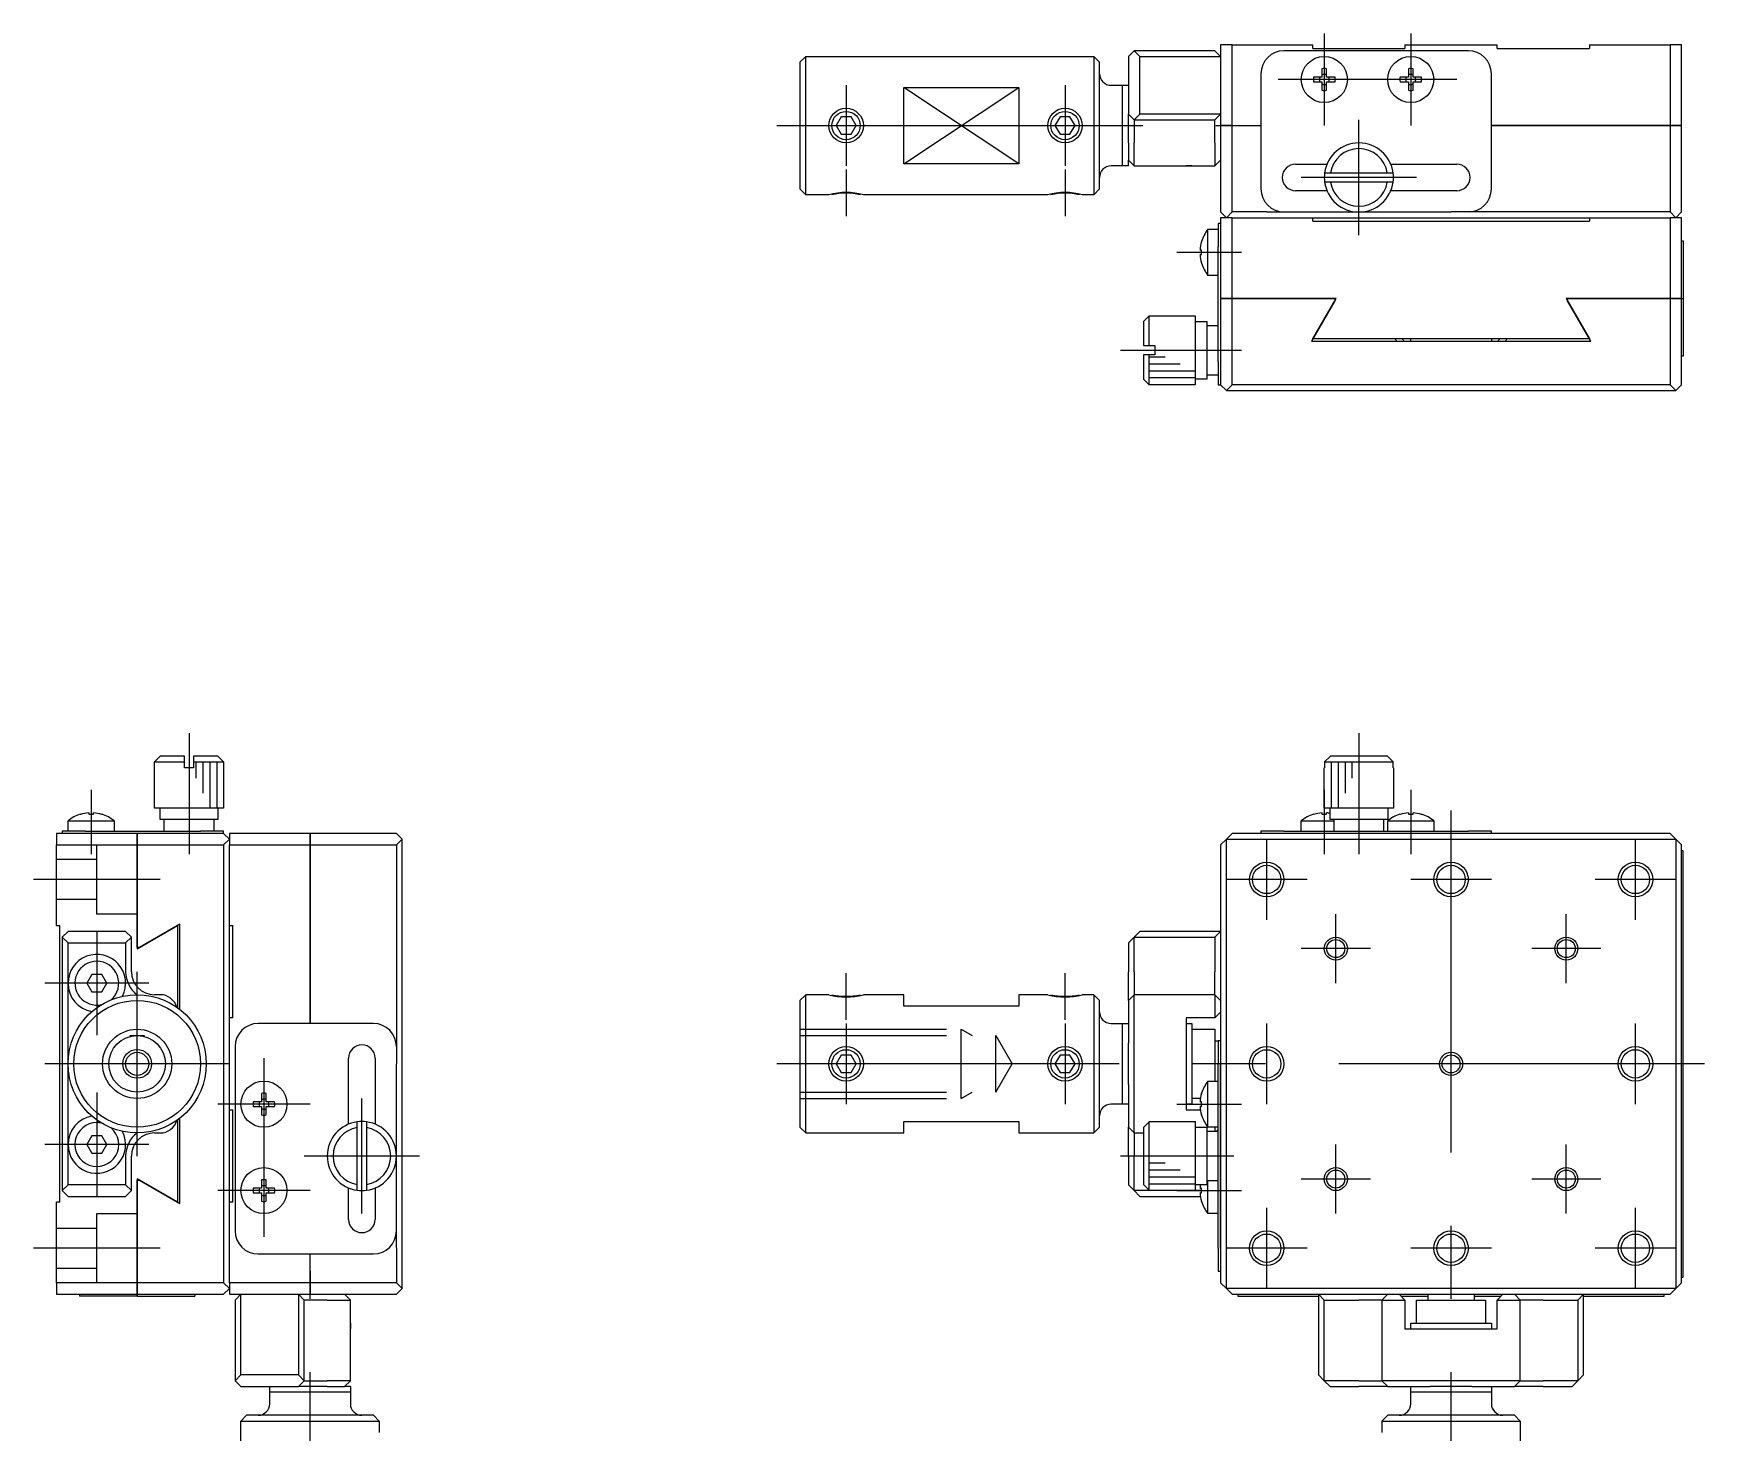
# Model space of a CAD drawing. Extents: x -123 to 202, y -126 to 89.
# Drawn here: x -123 to 22, y -32 to 89.4 of the extents above; entities that cross this region are included whole.
import ezdxf

# ---------------------------------------------------------------- set-up
doc = ezdxf.new("R2010")
doc.units = 0
doc.linetypes.add('CENTER', pattern=[50.8, 31.75, -6.35, 6.35, -6.35])
doc.linetypes.add('DASHED', pattern=[19.05, 12.7, -6.35])
doc.layers.get('0').update_dxf_attribs({"linetype": 'CONTINUOUS'})
doc.layers.add('CENTER', color=1, linetype='CENTER')

msp = doc.modelspace()

# ---------------------------------------------------------------- linework, layer by layer
at = {"color": 7, "linetype": 'CONTINUOUS'}
for p, q in [((-56.5, 86.93), (-56, 87.43)), ((-56, 87.43), (-31, 87.43)), ((-56, 75.43), (-56, 87.43)), ((-31, 87.43), (-31, 75.43)), ((-31, 87.43), (-30.5, 86.93)), ((-28, 87.43), (-27.5, 87.93)), ((-28, 87.43), (-28, 82.43)), ((-20.5, 87.93), (-27.5, 87.93)), ((-27.5, 87.93), (-27, 87.43)), ((-27, 87.43), (-20, 87.43)), ((-27, 82.43), (-27, 87.43)), ((-20.5, 87.93), (-20, 87.43)), ((-20, 88.43), (-20, 81.43)), ((-19, 88.43), (-20, 88.43)), ((-19, 88.43), (-12, 88.43)), ((-19, 81.43), (-19, 88.43)), ((1.5, 87.93), (-14.5, 87.93)), ((-12, 88.13), (-12, 88.43)), ((-12, 88.13), (-4, 88.13)), ((-4, 88.43), (4, 88.43)), ((-4, 88.43), (-4, 88.13)), ((4, 88.13), (4, 88.43)), ((4, 88.13), (12, 88.13)), ((12, 88.43), (19, 88.43)), ((12, 88.43), (12, 88.13)), ((19, 88.43), (19, 81.43)), ((20, 88.43), (19, 88.43)), ((20, 81.43), (20, 88.43)), ((-56.5, 86.93), (-56.5, 75.93)), ((-30.5, 75.93), (-30.5, 86.93)), ((-16.5, 85.93), (-16.5, 75.93)), ((-11.2, 85.63), (-11.93, 85.63)), ((-11.2, 86.36), (-11.2, 85.63)), ((-10.8, 85.63), (-10.8, 86.36)), ((-10.07, 85.63), (-10.8, 85.63)), ((-3.7, 85.63), (-4.43, 85.63)), ((-3.7, 86.36), (-3.7, 85.63)), ((-3.3, 85.63), (-3.3, 86.36)), ((-2.57, 85.63), (-3.3, 85.63)), ((3.5, 75.93), (3.5, 85.93)), ((-47.5, 84.74), (-37.5, 84.74)), ((-47.5, 78.11), (-47.5, 84.74)), ((-37.5, 84.74), (-37.5, 78.11)), ((-29.5, 84.93), (-28.5, 84.93)), ((-28.5, 77.93), (-28.5, 84.93)), ((-28.5, 77.93), (-28.5, 84.93)), ((-28.5, 84.93), (-28, 84.93)), ((-11.93, 85.23), (-11.2, 85.23)), ((-11.2, 85.23), (-11.2, 84.5)), ((-10.8, 84.5), (-10.8, 85.23)), ((-10.8, 85.23), (-10.07, 85.23)), ((-4.43, 85.23), (-3.7, 85.23)), ((-3.7, 85.23), (-3.7, 84.5)), ((-3.3, 84.5), (-3.3, 85.23)), ((-3.3, 85.23), (-2.57, 85.23)), ((-52.93, 82.18), (-53.37, 81.43)), ((-53.37, 81.43), (-52.93, 80.68)), ((-52.07, 82.18), (-52.93, 82.18)), ((-51.63, 81.43), (-52.07, 82.18)), ((-52.07, 80.68), (-51.63, 81.43)), ((-33.93, 82.18), (-34.37, 81.43)), ((-34.37, 81.43), (-33.93, 80.68)), ((-33.07, 82.18), (-33.93, 82.18)), ((-32.63, 81.43), (-33.07, 82.18)), ((-33.07, 80.68), (-32.63, 81.43)), ((-27.5, 81.93), (-28, 82.43)), ((-28, 79.93), (-28, 82.43)), ((-27, 82.43), (-27.5, 81.93)), ((-27.5, 81.93), (-20.5, 81.93)), ((-27.5, 81.93), (-27.5, 79.93)), ((-20, 82.43), (-27, 82.43)), ((-20, 82.43), (-20.5, 81.93)), ((-20.5, 79.93), (-20.5, 81.93)), ((-20, 81.43), (-20, 73.93)), ((-19, 81.43), (-20, 81.43)), ((-20, 81.43), (-19, 81.43)), ((-19, 73.93), (-19, 81.43)), ((-19, 81.43), (-16.5, 81.43)), ((3.5, 81.43), (19, 81.43)), ((19, 81.43), (3.5, 81.43)), ((19, 81.43), (19, 73.93)), ((20, 81.43), (19, 81.43)), ((19, 81.43), (20, 81.43)), ((20, 73.93), (20, 81.43)), ((-52.93, 80.68), (-52.07, 80.68)), ((-33.93, 80.68), (-33.07, 80.68)), ((-28, 79.93), (-28, 79.43)), ((-27.5, 79.43), (-27.5, 79.93)), ((-20.5, 79.93), (-20.5, 79.43)), ((-28, 79.43), (-28, 78.43)), ((-27.5, 77.93), (-28, 78.43)), ((-28, 77.93), (-28, 78.43)), ((-27.5, 77.93), (-27.5, 79.43)), ((-20.5, 79.43), (-20.5, 77.93)), ((-20.5, 77.93), (-20, 78.43)), ((-37.5, 78.11), (-47.5, 78.11)), ((-28.5, 77.93), (-29.5, 77.93)), ((-28, 77.93), (-28.5, 77.93)), ((-27.5, 77.93), (-20.5, 77.93)), ((-22.5, 77.93), (-23, 77.93)), ((-23, 77.93), (-22.5, 77.93)), ((-22.5, 77.93), (-20.5, 77.93)), ((-13.5, 78.08), (-10.77, 78.08)), ((-10.97, 77.33), (-10.47, 77.33)), ((-10.47, 77.33), (-5.53, 77.33)), ((-5.53, 77.33), (-5.03, 77.33)), ((-5.23, 78.08), (0.5, 78.08)), ((-56, 75.43), (-56.5, 75.93)), ((-54, 75.43), (-56, 75.43)), ((-35, 75.43), (-51, 75.43)), ((-31, 75.43), (-32, 75.43)), ((-30.5, 75.93), (-31, 75.43)), ((-10.77, 75.78), (-13.5, 75.78)), ((-10.47, 76.53), (-10.97, 76.53)), ((-5.53, 76.53), (-10.47, 76.53)), ((-5.03, 76.53), (-5.53, 76.53)), ((0.5, 75.78), (-5.23, 75.78)), ((-20.2, 72.93), (-20.2, 70.93)), ((-20, 72.93), (-20.2, 72.93)), ((-20, 73.93), (-19.5, 73.43)), ((-20, 73.43), (-20, 66.43)), ((-19.5, 73.43), (-20, 73.43)), ((-19.5, 73.43), (-19, 73.93)), ((-19, 73.43), (-19.5, 73.43)), ((-16, 73.93), (-19, 73.93)), ((-19, 66.43), (-19, 73.43)), ((-19, 73.43), (-12, 73.43)), ((-16, 73.93), (-8, 73.93)), ((-12, 73.43), (12, 73.43)), ((-12, 73.13), (-12, 73.43)), ((-12, 73.13), (12, 73.13)), ((-8, 73.93), (0, 73.93)), ((19, 73.93), (0, 73.93)), ((12, 73.43), (19, 73.43)), ((12, 73.43), (12, 73.13)), ((19, 73.93), (19.5, 73.43)), ((19, 73.43), (19, 66.43)), ((19.5, 73.43), (19, 73.43)), ((19.5, 73.43), (20, 73.93)), ((20, 73.43), (19.5, 73.43)), ((20, 66.43), (20, 73.43)), ((-21.66, 71.36), (-21.66, 71.38)), ((-21.1, 72.43), (-20.2, 72.43)), ((-21.1, 68.43), (-21.1, 72.43)), ((20, 71.43), (20.15, 71.43)), ((20.15, 71.43), (20.15, 66.43)), ((-21.66, 70.63), (-21.79, 70.63)), ((-21.79, 70.23), (-21.66, 70.23)), ((-21.66, 70.23), (-21.66, 70.63)), ((-20.2, 60.93), (-20.2, 70.93)), ((-21.66, 69.48), (-21.66, 69.5)), ((-20.2, 68.43), (-21.1, 68.43)), ((-20, 66.43), (-20, 58.93)), ((-19, 66.43), (-20, 66.43)), ((-20, 66.43), (-19, 66.43)), ((-19, 66.43), (-10.1, 66.43)), ((-10.1, 66.43), (-19, 66.43)), ((-19, 58.93), (-19, 66.43)), ((-10.1, 66.23), (-12.12, 62.73)), ((-12, 62.93), (-9.98, 66.43)), ((-10.1, 66.43), (-10.1, 66.23)), ((-9.98, 66.43), (-10.1, 66.43)), ((10.1, 66.43), (9.98, 66.43)), ((9.98, 66.43), (12, 62.93)), ((10.1, 66.43), (19, 66.43)), ((19, 66.43), (10.1, 66.43)), ((10.1, 66.23), (10.1, 66.43)), ((12.12, 62.73), (10.1, 66.23)), ((19, 66.43), (19, 58.93)), ((20, 66.43), (19, 66.43)), ((19, 66.43), (20, 66.43)), ((20, 58.93), (20, 66.43)), ((20, 66.43), (20.15, 66.43)), ((20, 66.43), (20.15, 66.43)), ((20.15, 66.43), (20.15, 61.43)), ((-26.7, 64.43), (-26.2, 64.93)), ((-26.7, 64.43), (-26.7, 62.33)), ((-26.2, 64.93), (-22.2, 64.93)), ((-26.2, 62.33), (-26.2, 64.93)), ((-22.2, 64.93), (-22.2, 58.93)), ((-22.2, 64.43), (-21.2, 64.43)), ((-21.2, 64.43), (-21.2, 59.43)), ((-21.2, 64.08), (-20.2, 64.08)), ((-12.12, 62.73), (12.12, 62.73)), ((12, 62.93), (-12, 62.93)), ((-3.5, 62.73), (-3.5, 62.93)), ((3.5, 62.93), (3.5, 62.73)), ((-26.7, 62.33), (-26.2, 62.33)), ((-26.7, 61.53), (-26.7, 59.43)), ((-26.2, 61.53), (-26.7, 61.53)), ((-26.2, 62.33), (-25.7, 62.33)), ((-26.2, 58.93), (-26.2, 61.53)), ((-25.7, 61.53), (-26.2, 61.53)), ((-24.8, 61.33), (-26.2, 61.33)), ((-25.7, 62.33), (-25.7, 61.53)), ((-20.2, 60.93), (-20.2, 58.93)), ((20.15, 61.43), (20, 61.43)), ((-23.5, 60.73), (-26.2, 60.73)), ((-22.2, 60.13), (-26.2, 60.13)), ((-22.2, 59.53), (-26.2, 59.53)), ((-20.2, 59.78), (-21.2, 59.78)), ((-26.2, 58.93), (-26.7, 59.43)), ((-22.2, 58.93), (-26.2, 58.93)), ((-21.2, 59.43), (-22.2, 59.43)), ((-20.2, 58.93), (-20, 58.93)), ((-20, 58.93), (-19.5, 58.43)), ((-19.5, 58.43), (-19, 58.93)), ((-19.5, 58.43), (19.5, 58.43)), ((19, 58.93), (-19, 58.93)), ((19, 58.93), (19.5, 58.43)), ((19.5, 58.43), (20, 58.93)), ((-112.52, 26.2), (-112.02, 26.7)), ((-112.52, 26.2), (-109.92, 26.2)), ((-112.52, 22.2), (-112.52, 26.2)), ((-109.92, 26.7), (-112.02, 26.7)), ((-109.92, 26.2), (-109.92, 26.7)), ((-109.92, 25.7), (-109.92, 26.2)), ((-109.12, 26.7), (-109.12, 26.2)), ((-107.02, 26.7), (-109.12, 26.7)), ((-109.12, 26.2), (-106.52, 26.2)), ((-109.12, 26.2), (-109.12, 25.7)), ((-108.92, 26.2), (-108.92, 24.8)), ((-108.32, 26.2), (-108.32, 23.5)), ((-107.72, 26.2), (-107.72, 22.2)), ((-107.12, 26.2), (-107.12, 22.2)), ((-107.02, 26.7), (-106.52, 26.2)), ((-106.52, 26.2), (-106.52, 22.2)), ((-10.47, 26.7), (-10.97, 26.2)), ((-10.97, 26.2), (-5.03, 26.2)), ((-10.97, 26.2), (-10.97, 25.7)), ((-5.53, 26.7), (-10.47, 26.7)), ((-10.4, 26.2), (-10.4, 22.2)), ((-9.8, 26.2), (-9.8, 22.2)), ((-9.2, 26.2), (-9.2, 23.5)), ((-8.6, 26.2), (-8.6, 24.8)), ((-5.03, 26.2), (-5.53, 26.7)), ((-5.03, 25.7), (-5.03, 26.2)), ((-109.12, 25.7), (-109.92, 25.7)), ((-11, 22.2), (-11, 25.7)), ((-10.97, 25.7), (-11, 25.7)), ((-5, 25.7), (-5.03, 25.7)), ((-5, 25.7), (-5, 22.2)), ((-118.22, 21.79), (-118.22, 21.66)), ((-117.82, 21.66), (-117.82, 21.79)), ((-109.52, 22.2), (-112.52, 22.2)), ((-112.02, 21.2), (-112.02, 22.2)), ((-106.52, 22.2), (-109.52, 22.2)), ((-107.02, 22.2), (-107.02, 21.2)), ((-11.2, 21.79), (-11.2, 21.66)), ((-5, 22.2), (-11, 22.2)), ((-10.8, 21.66), (-10.8, 21.79)), ((-10.5, 21.2), (-10.5, 22.2)), ((-5.5, 22.2), (-5.5, 21.2)), ((-3.7, 21.79), (-3.7, 21.66)), ((-3.3, 21.66), (-3.3, 21.79)), ((-120.02, 20.2), (-120.02, 21.1)), ((-120.02, 21.1), (-116.02, 21.1)), ((-118.97, 21.66), (-118.95, 21.66)), ((-118.22, 21.66), (-117.82, 21.66)), ((-117.09, 21.66), (-117.07, 21.66)), ((-116.02, 21.1), (-116.02, 20.2)), ((-109.52, 21.2), (-112.02, 21.2)), ((-111.67, 20.2), (-111.67, 21.2)), ((-107.02, 21.2), (-109.52, 21.2)), ((-107.37, 21.2), (-107.37, 20.2)), ((-13, 20.2), (-13, 21.1)), ((-13, 21.1), (-10.15, 21.1)), ((-11.95, 21.66), (-11.93, 21.66)), ((-11.2, 21.66), (-10.8, 21.66)), ((-5.5, 21.2), (-10.5, 21.2)), ((-10.15, 20.2), (-10.15, 21.2)), ((-5.85, 21.2), (-5.85, 20.2)), ((-5.5, 20.2), (-5.5, 21.1)), ((-5.5, 21.1), (-1.5, 21.1)), ((-4.45, 21.66), (-4.43, 21.66)), ((-3.7, 21.66), (-3.3, 21.66)), ((-2.57, 21.66), (-2.55, 21.66)), ((-1.5, 21.1), (-1.5, 20.2)), ((-114.02, 20), (-121.02, 20)), ((-121.02, 20), (-121.02, 19)), ((-121.02, 19), (-114.02, 19)), ((-121.02, 12), (-121.02, 19)), ((-118.52, 20.2), (-120.52, 20.2)), ((-120.52, 20.2), (-120.52, 20)), ((-118.52, 20.2), (-108.52, 20.2)), ((-106.52, 20), (-114.02, 20)), ((-114.02, 20), (-114.02, 19)), ((-114.02, 19), (-114.02, 20)), ((-114.02, 10.1), (-114.02, 19)), ((-114.02, 19), (-114.02, 10.1)), ((-114.02, 19), (-106.52, 19)), ((-106.52, 20.2), (-108.52, 20.2)), ((-106.52, 20), (-106.52, 20.2)), ((-106.02, 19.5), (-106.52, 20)), ((-106.52, 19), (-106.02, 19.5)), ((-106.52, 19), (-106.52, -19)), ((-99.02, 20), (-106.02, 20)), ((-106.02, 20), (-106.02, 19.5)), ((-106.02, 19.5), (-106.02, 19)), ((-106.02, 19), (-99.02, 19)), ((-106.02, 12), (-106.02, 19)), ((-91.52, 20), (-99.02, 20)), ((-99.02, 20), (-99.02, 19)), ((-99.02, 19), (-99.02, 20)), ((-99.02, 19), (-99.02, 3.5)), ((-99.02, 3.5), (-99.02, 19)), ((-99.02, 19), (-91.52, 19)), ((-91.02, 19.5), (-91.52, 20)), ((-91.52, 19), (-91.02, 19.5)), ((-91.52, 19), (-91.52, 0)), ((-91.02, -19.5), (-91.02, 19.5)), ((-20, 19), (-19.5, 19.5)), ((-20, 19), (-20, 0)), ((-19.5, 19.5), (-19, 20)), ((-19.5, 19.5), (19.5, 19.5)), ((-19.5, -19.5), (-19.5, 19.5)), ((19, 20), (-19, 20)), ((-14.5, 20.2), (-16.5, 20.2)), ((-16.5, 20.2), (-16.5, 20)), ((-14.5, 20.2), (1.5, 20.2)), ((3.5, 20.2), (1.5, 20.2)), ((3.5, 20), (3.5, 20.2)), ((19, 20), (19.5, 19.5)), ((19.5, 19.5), (19.5, -19.5)), ((19.5, 19.5), (20, 19)), ((20, -19), (20, 19)), ((20.15, 18.5), (20, 18.5)), ((20.15, -18.5), (20.15, 18.5)), ((-121.02, 12), (-120.72, 12)), ((-120.72, -12), (-120.72, 12)), ((-114.02, 9.98), (-110.52, 12)), ((-110.32, 12.12), (-113.82, 10.1)), ((-110.52, 12), (-110.52, 4.87)), ((-110.32, 4.72), (-110.32, 12.12)), ((-106.02, 4), (-106.02, 12)), ((-106.02, 12), (-105.72, 12)), ((-105.72, 4), (-105.72, 12)), ((-120.52, 11), (-120.02, 11.5)), ((-120.52, 11), (-120.52, -11)), ((-120.02, 10.5), (-120.52, 11)), ((-115.02, 11.5), (-120.02, 11.5)), ((-120.02, 7), (-120.02, 10.5)), ((-120.02, 10.5), (-115.02, 10.5)), ((-115.02, 11.5), (-114.52, 11)), ((-114.52, 11), (-115.02, 10.5)), ((-115.02, 10.5), (-115.02, 8)), ((-114.52, 8), (-114.52, 11)), ((-27.5, 11), (-28, 10.5)), ((-28, 10.5), (-28, 8)), ((-27, 11.5), (-27.5, 11)), ((-27.5, 8), (-27.5, 11)), ((-27.5, 11), (-20.5, 11)), ((-20, 11.5), (-27, 11.5)), ((-20, 11.5), (-20.5, 11)), ((-20.5, 11), (-20.5, 8)), ((-113.82, 10.1), (-114.02, 10.1)), ((-114.02, 10.1), (-114.02, 9.98)), ((-117.95, 7.75), (-118.39, 7)), ((-117.09, 7.75), (-117.95, 7.75)), ((-116.66, 7), (-117.09, 7.75)), ((-28, 5.5), (-28, 8)), ((-27.5, 8), (-27.5, 6)), ((-20.5, 6), (-20.5, 8)), ((-120.02, 0), (-120.02, 7)), ((-118.39, 7), (-117.95, 6.25)), ((-117.95, 6.25), (-117.09, 6.25)), ((-117.09, 6.25), (-116.66, 7)), ((-112.02, 6), (-112.52, 6)), ((-56.5, 5.5), (-56, 6)), ((-56, -6), (-56, 6)), ((-54, 6), (-56, 6)), ((-47.5, 6), (-51, 6)), ((-47.5, 5), (-47.5, 6)), ((-35, 6), (-37.5, 6)), ((-37.5, 6), (-37.5, 5)), ((-31, 6), (-32, 6)), ((-31, 6), (-31, -6)), ((-31, 6), (-30.5, 5.5)), ((-27.5, 6), (-28, 5.5)), ((-20.5, 6), (-27.5, 6)), ((-27.5, 4.5), (-27.5, 6)), ((-20.5, 6), (-20.5, 4.5)), ((-20.5, 6), (-20, 5.5)), ((-56.5, 5.5), (-56.5, -5.5)), ((-37.5, 5), (-47.5, 5)), ((-30.5, -5.5), (-30.5, 5.5)), ((-28, 5.5), (-28, 4.5)), ((-28, 4.5), (-28, 1.8)), ((-27.5, -4.5), (-27.5, 4.5)), ((-20.5, 4.5), (-20.5, 4)), ((-20, 4.5), (-20.5, 4)), ((-105.72, 4), (-106.02, 4)), ((-106.02, -4), (-106.02, 4)), ((-93.52, 3.5), (-103.52, 3.5)), ((-29.5, 3.5), (-28.5, 3.5)), ((-28.5, 0), (-28.5, 3.5)), ((-28.5, 0), (-28.5, 3.5)), ((-28.5, 3.5), (-28, 3.5)), ((-23, 4), (-23, 0)), ((-20.5, 4), (-23, 4)), ((-23, 3.5), (-22.5, 3.5)), ((-22.5, 3.5), (-22.5, -3.5)), ((-22.5, 3), (-20.5, 3)), ((-20.5, 3), (-20.5, -1.5)), ((-113.39, 2.42), (-114.66, 2.42)), ((-105.52, 1.5), (-105.52, -14.5)), ((-28, 0), (-28, 1.8)), ((-20.5, 2), (-20.2, 2)), ((-20.2, 2), (-20.2, 0)), ((-20, 2), (-20.2, 2)), ((-120.02, -7), (-120.02, 0)), ((-95.67, -5.23), (-95.67, 0.5)), ((-93.37, 0.5), (-93.37, -5.23)), ((-91.52, -8), (-91.52, 0)), ((-52.93, 0.75), (-53.37, 0)), ((-53.37, 0), (-52.93, -0.75)), ((-52.07, 0.75), (-52.93, 0.75)), ((-51.63, 0), (-52.07, 0.75)), ((-52.07, -0.75), (-51.63, 0)), ((-33.93, 0.75), (-34.37, 0)), ((-34.37, 0), (-33.93, -0.75)), ((-33.07, 0.75), (-33.93, 0.75)), ((-32.63, 0), (-33.07, 0.75)), ((-33.07, -0.75), (-32.63, 0)), ((-28.5, -3.5), (-28.5, 0)), ((-28.5, -3.5), (-28.5, 0)), ((-28, -1.8), (-28, 0)), ((-23, 0), (-23, -4)), ((-20.2, -16), (-20.2, 0)), ((-20, 0), (-20, -16)), ((-20, -16), (-20, 0)), ((-52.93, -0.75), (-52.07, -0.75)), ((-33.93, -0.75), (-33.07, -0.75)), ((-103.22, -2.57), (-103.22, -3.3)), ((-102.82, -3.3), (-102.82, -2.57)), ((-28, -1.8), (-28, -4.5)), ((-21.66, -2.57), (-21.66, -2.55)), ((-21.1, -5.5), (-21.1, -1.5)), ((-21.1, -1.5), (-20.2, -1.5)), ((-106.02, -4), (-105.72, -4)), ((-106.02, -12), (-106.02, -4)), ((-105.72, -12), (-105.72, -4)), ((-103.22, -3.3), (-103.95, -3.3)), ((-103.95, -3.7), (-103.22, -3.7)), ((-103.22, -3.7), (-103.22, -4.43)), ((-102.09, -3.3), (-102.82, -3.3)), ((-102.82, -3.7), (-102.09, -3.7)), ((-102.82, -4.43), (-102.82, -3.7)), ((-28.5, -3.5), (-29.5, -3.5)), ((-28, -3.5), (-28.5, -3.5)), ((-22.5, -3.5), (-23, -3.5)), ((-23, -4), (-21.75, -4)), ((-21.75, -3), (-22.5, -3)), ((-21.66, -3.3), (-21.79, -3.3)), ((-21.79, -3.7), (-21.66, -3.7)), ((-21.66, -3.7), (-21.66, -3.3)), ((-110.52, -4.87), (-110.52, -12)), ((-110.32, -12.12), (-110.32, -4.72)), ((-94.92, -5.53), (-94.92, -5.03)), ((-94.92, -10.47), (-94.92, -5.53)), ((-94.12, -5.03), (-94.12, -5.53)), ((-94.12, -5.53), (-94.12, -10.47)), ((-56, -6), (-56.5, -5.5)), ((-47.5, -5), (-37.5, -5)), ((-47.5, -6), (-47.5, -5)), ((-37.5, -5), (-37.5, -6)), ((-30.5, -5.5), (-31, -6)), ((-28, -4.5), (-28, -5.5)), ((-28, -8), (-28, -5.5)), ((-27.5, -6), (-28, -5.5)), ((-27.5, -6), (-27.5, -4.5)), ((-26.2, -5.03), (-26.7, -5.53)), ((-26.7, -5.53), (-26.7, -10.47)), ((-26.2, -10.97), (-26.2, -5.03)), ((-25.7, -5.03), (-26.2, -5.03)), ((-25.7, -5), (-22.2, -5)), ((-25.7, -5), (-25.7, -5.03)), ((-22.2, -5), (-22.2, -11)), ((-22.2, -5.5), (-21.2, -5.5)), ((-21.66, -4.45), (-21.66, -4.43)), ((-21.2, -5.5), (-21.2, -10.5)), ((-20.2, -5.5), (-21.1, -5.5)), ((-20.5, -5.5), (-20.5, -5.85)), ((-20.2, -5.7), (-20.35, -5.85)), ((-120.02, -10.5), (-120.02, -7)), ((-117.95, -6.25), (-118.39, -7)), ((-118.39, -7), (-117.95, -7.75)), ((-117.09, -6.25), (-117.95, -6.25)), ((-116.66, -7), (-117.09, -6.25)), ((-117.09, -7.75), (-116.66, -7)), ((-112.52, -5.81), (-112.52, -5.81)), ((-112.52, -6), (-112.02, -6)), ((-56, -6), (-47.5, -6)), ((-37.5, -6), (-31, -6)), ((-27.5, -6), (-27.5, -8)), ((-27.5, -6), (-26.7, -6)), ((-21.2, -5.85), (-20.2, -5.85)), ((-117.95, -7.75), (-117.09, -7.75)), ((-115.02, -8), (-115.02, -10.5)), ((-114.52, -11), (-114.52, -8)), ((-91.52, -16), (-91.52, -8)), ((-28, -8), (-28, -10.5)), ((-27.5, -11), (-27.5, -8)), ((-26.2, -8.6), (-24.8, -8.6)), ((-114.02, -9.98), (-114.02, -10.1)), ((-110.52, -12), (-114.02, -9.98)), ((-114.02, -19), (-114.02, -10.1)), ((-114.02, -10.1), (-114.02, -19)), ((-114.02, -10.1), (-113.82, -10.1)), ((-113.82, -10.1), (-110.32, -12.12)), ((-103.22, -10.07), (-103.22, -10.8)), ((-102.82, -10.8), (-102.82, -10.07)), ((-26.2, -9.2), (-23.5, -9.2)), ((-26.2, -9.8), (-22.2, -9.8)), ((-20.2, -10.15), (-21.2, -10.15)), ((-21.1, -13), (-21.1, -10.15)), ((-120.52, -11), (-120.02, -10.5)), ((-120.02, -11.5), (-120.52, -11)), ((-115.02, -10.5), (-120.02, -10.5)), ((-120.02, -11.5), (-115.02, -11.5)), ((-115.02, -10.5), (-114.52, -11)), ((-114.52, -11), (-115.02, -11.5)), ((-103.22, -10.8), (-103.95, -10.8)), ((-103.95, -11.2), (-103.22, -11.2)), ((-103.22, -11.2), (-103.22, -11.93)), ((-102.09, -10.8), (-102.82, -10.8)), ((-102.82, -11.2), (-102.09, -11.2)), ((-102.82, -11.93), (-102.82, -11.2)), ((-95.67, -13.5), (-95.67, -10.77)), ((-94.92, -10.97), (-94.92, -10.47)), ((-94.12, -10.47), (-94.12, -10.97)), ((-93.37, -10.77), (-93.37, -13.5)), ((-28, -10.5), (-27.5, -11)), ((-25.7, -11), (-27.5, -11)), ((-27.5, -11), (-27, -11.5)), ((-27, -11.5), (-21.75, -11.5)), ((-26.7, -10.47), (-26.2, -10.97)), ((-26.2, -10.4), (-22.2, -10.4)), ((-26.2, -10.97), (-25.7, -10.97)), ((-25.7, -10.97), (-25.7, -11)), ((-22.2, -11), (-25.7, -11)), ((-21.2, -10.5), (-22.2, -10.5)), ((-21.66, -11), (-22.2, -11)), ((-21.66, -10.8), (-21.79, -10.8)), ((-21.79, -11.2), (-21.66, -11.2)), ((-21.66, -11.2), (-21.66, -10.8)), ((-121.02, -19), (-121.02, -12)), ((-120.72, -12), (-121.02, -12)), ((-106.02, -19), (-106.02, -12)), ((-105.72, -12), (-106.02, -12)), ((-21.66, -11.95), (-21.66, -11.93)), ((-20.2, -13), (-21.1, -13)), ((-103.52, -16.5), (-93.52, -16.5)), ((-99.02, -19), (-99.02, -16.5)), ((-91.52, -16), (-91.52, -19)), ((-20.2, -16), (-20.2, -18)), ((-20, -16), (-20, -19)), ((-99.02, -18), (-99.02, -19)), ((-20.2, -18), (-20, -18)), ((20, -18.5), (20.15, -18.5)), ((-114.02, -19), (-121.02, -19)), ((-121.02, -19), (-121.02, -20)), ((-121.02, -20), (-114.02, -20)), ((-119.02, -20), (-119.02, -20.15)), ((-114.02, -20.15), (-119.02, -20.15)), ((-114.02, -19), (-114.02, -20)), ((-114.02, -20), (-114.02, -19)), ((-106.52, -19), (-114.02, -19)), ((-114.02, -20), (-106.52, -20)), ((-114.02, -20.15), (-114.02, -20)), ((-114.02, -20), (-114.02, -20.15)), ((-114.02, -20.15), (-109.02, -20.15)), ((-109.02, -20), (-109.02, -20.15)), ((-106.02, -19.5), (-106.52, -19)), ((-106.52, -20), (-106.02, -19.5)), ((-99.02, -19), (-106.02, -19)), ((-106.02, -19), (-106.02, -19.5)), ((-106.02, -19.5), (-106.02, -20)), ((-106.02, -20), (-99.02, -20)), ((-105.52, -20.5), (-105.02, -20)), ((-105.02, -27), (-105.02, -20)), ((-100.02, -20), (-100.02, -27)), ((-100.02, -20), (-99.52, -20.5)), ((-91.52, -19), (-99.02, -19)), ((-99.02, -19), (-99.02, -20)), ((-99.02, -20), (-99.02, -19)), ((-99.02, -20), (-91.52, -20)), ((-95.52, -20.5), (-96.02, -20)), ((-91.02, -19.5), (-91.52, -19)), ((-91.52, -20), (-91.02, -19.5)), ((-19.5, -19.5), (-20, -19)), ((19.5, -19.5), (-19.5, -19.5)), ((-19, -20), (-19.5, -19.5)), ((-19, -20), (19, -20)), ((-18.5, -20), (-18.5, -20.15)), ((-18.5, -20.15), (-11.5, -20.15)), ((-11.5, -20), (-11.5, -27)), ((-11.5, -20), (-11, -20.5)), ((-6, -20.5), (-5.5, -20)), ((-4.5, -20), (-4, -20.5)), ((-4.35, -20.15), (-2, -20.15)), ((-2, -20.5), (-2, -20)), ((2, -20), (2, -20.5)), ((2, -20.15), (4.35, -20.15)), ((4, -20.5), (4.5, -20)), ((5.5, -20), (6, -20.5)), ((11, -20.5), (11.5, -20)), ((11.5, -27), (11.5, -20)), ((11.5, -20.15), (18.5, -20.15)), ((18.5, -20.15), (18.5, -20)), ((19.5, -19.5), (19, -20)), ((20, -19), (19.5, -19.5)), ((-105.52, -20.5), (-105.52, -27.5)), ((-99.52, -27.5), (-99.52, -20.5)), ((-97.52, -20.5), (-99.52, -20.5)), ((-97.52, -20.5), (-97.02, -20.5)), ((-97.02, -20.5), (-95.52, -20.5)), ((-95.52, -27.5), (-95.52, -20.5)), ((-95.52, -22.5), (-95.52, -20.5)), ((-11, -27.5), (-11, -20.5)), ((-11, -20.5), (-8, -20.5)), ((-6, -20.5), (-8, -20.5)), ((-6, -20.5), (-6, -27.5)), ((-6, -20.5), (-4.5, -20.5)), ((-4.5, -20.5), (-4, -20.5)), ((-4, -20.5), (-4, -23)), ((-3, -20.5), (3, -20.5)), ((-3, -22.5), (-3, -20.5)), ((3, -20.5), (3, -22.5)), ((4, -20.5), (4.5, -20.5)), ((4, -23), (4, -20.5)), ((4.5, -20.5), (6, -20.5)), ((6, -27.5), (6, -20.5)), ((8, -20.5), (6, -20.5)), ((8, -20.5), (11, -20.5)), ((11, -20.5), (11, -27.5)), ((-95.52, -22.5), (-95.52, -23)), ((-95.52, -23), (-95.52, -22.5)), ((-4, -23), (0, -23)), ((-3.5, -22.5), (3.5, -22.5)), ((-3.5, -23), (-3.5, -22.5)), ((0, -23), (4, -23)), ((3.5, -22.5), (3.5, -23)), ((-105.52, -27.5), (-105.02, -27)), ((-105.02, -28), (-105.52, -27.5)), ((-100.02, -27), (-105.02, -27)), ((-100.02, -27), (-99.52, -27.5)), ((-99.52, -27.5), (-100.02, -28)), ((-99.52, -27.5), (-97.52, -27.5)), ((-97.02, -27.5), (-97.52, -27.5)), ((-95.52, -27.5), (-97.02, -27.5)), ((-95.52, -27.5), (-96.02, -28)), ((-11.5, -27), (-11, -27.5)), ((-8, -27.5), (-11, -27.5)), ((-11, -27.5), (-10.5, -28)), ((-8, -27.5), (-6, -27.5)), ((-4.5, -27.5), (-6, -27.5)), ((-6, -27.5), (-5.5, -28)), ((4.5, -27.5), (-4.5, -27.5)), ((6, -27.5), (4.5, -27.5)), ((6, -27.5), (5.5, -28)), ((6, -27.5), (8, -27.5)), ((11, -27.5), (8, -27.5)), ((10.5, -28), (11, -27.5)), ((11, -27.5), (11.5, -27)), ((-105.02, -28), (-100.02, -28)), ((-102.52, -28.5), (-102.52, -28)), ((-95.52, -28.5), (-102.52, -28.5)), ((-95.52, -28.5), (-102.52, -28.5)), ((-102.52, -29.5), (-102.52, -28.5)), ((-97.52, -28), (-100.02, -28)), ((-97.52, -28), (-97.02, -28)), ((-97.02, -28), (-96.02, -28)), ((-95.52, -28), (-96.02, -28)), ((-95.52, -28), (-95.52, -28.5)), ((-95.52, -28.5), (-95.52, -29.5)), ((-10.5, -28), (-8, -28)), ((-5.5, -28), (-8, -28)), ((-5.5, -28), (-4.5, -28)), ((-4.5, -28), (-1.8, -28)), ((-3.5, -28.5), (-3.5, -28)), ((3.5, -28.5), (-3.5, -28.5)), ((0, -28.5), (-3.5, -28.5)), ((-3.5, -29.5), (-3.5, -28.5)), ((0, -28), (-1.8, -28)), ((1.8, -28), (0, -28)), ((3.5, -28.5), (0, -28.5)), ((1.8, -28), (4.5, -28)), ((3.5, -28), (3.5, -28.5)), ((3.5, -28.5), (3.5, -29.5)), ((4.5, -28), (5.5, -28)), ((8, -28), (5.5, -28)), ((8, -28), (10.5, -28)), ((-105.02, -31), (-104.52, -30.5)), ((-105.02, -31), (-93.02, -31)), ((-105.02, -56), (-105.02, -31)), ((-93.52, -30.5), (-104.52, -30.5)), ((-93.52, -30.5), (-93.02, -31)), ((-93.02, -31), (-93.02, -32)), ((-6, -31), (-5.5, -30.5)), ((-6, -31), (6, -31)), ((-6, -31), (-6, -32)), ((5.5, -30.5), (-5.5, -30.5)), ((5.5, -30.5), (6, -31)), ((6, -31), (6, -37.5))]:
    msp.add_line(p, q, dxfattribs=at)
at = {"color": 3, "linetype": 'CONTINUOUS'}
for p, q in [((-37.5, 78.11), (-47.5, 84.74)), ((-47.5, 78.11), (-37.5, 84.74))]:
    msp.add_line(p, q, dxfattribs=at)
at = {"color": 3, "linetype": 'DASHED'}
for p, q in [((-117.52, 19), (-114.02, 19)), ((-117.52, 13), (-117.52, 19)), ((-121.02, 17.75), (-117.52, 17.75)), ((-117.52, 14.25), (-121.02, 14.25)), ((-114.02, 13), (-117.52, 13)), ((-56.5, 3), (-42.5, 3)), ((-42.5, -3), (-42.5, 3)), ((-42.5, 3), (-41.56, 2.46)), ((-56.5, 2.46), (-39.5, 2.46)), ((-39.5, -2.46), (-39.5, 2.46)), ((-39.5, 2.46), (-38.08, 0)), ((-39.5, -2.46), (-38.08, 0)), ((-56.5, -2.46), (-39.5, -2.46)), ((-42.5, -3), (-41.56, -2.46)), ((-56.5, -3), (-42.5, -3)), ((-117.52, -19), (-117.52, -13)), ((-117.52, -13), (-114.02, -13)), ((-121.02, -14.25), (-117.52, -14.25)), ((-117.52, -17.75), (-121.02, -17.75)), ((-114.02, -19), (-117.52, -19))]:
    msp.add_line(p, q, dxfattribs=at)
at = {"color": 7, "linetype": 'CONTINUOUS'}
for centre, radius in [((-11, 85.43), 2), ((-3.5, 85.43), 2), ((-52.5, 81.43), 1.23), ((-33.5, 81.43), 1.23), ((-16, 16), 1.23), ((0, 16), 1.23), ((16, 16), 1.23), ((-10, 10), 0.783), ((10, 10), 0.783), ((-114.02, 0), 6), ((-114.02, 0), 5.5), ((-114.02, 0), 2.46), ((-114.02, 0), 1.25), ((-114.02, 0), 1), ((-52.5, 0), 1.23), ((-33.5, 0), 1.23), ((-16, 0), 1.23), ((0, 0), 0.783), ((16, 0), 1.23), ((-103.02, -3.5), 2), ((-103.02, -11), 2), ((-10, -10), 0.783), ((10, -10), 0.783), ((-16, -16), 1.23), ((0, -16), 1.23), ((16, -16), 1.23)]:
    msp.add_circle(centre, radius, dxfattribs=at)
at = {"color": 3, "linetype": 'CONTINUOUS'}
for centre, radius in [((-52.5, 81.43), 1.5), ((-33.5, 81.43), 1.5), ((-16, 16), 1.5), ((0, 16), 1.5), ((16, 16), 1.5), ((-10, 10), 1), ((10, 10), 1), ((-114.02, 0), 3), ((-52.5, 0), 1.5), ((-33.5, 0), 1.5), ((-16, 0), 1.5), ((16, 0), 1.5), ((0, 0), 1), ((-10, -10), 1), ((10, -10), 1), ((-16, -16), 1.5), ((0, -16), 1.5), ((16, -16), 1.5)]:
    msp.add_circle(centre, radius, dxfattribs=at)
at = {"color": 7, "linetype": 'CONTINUOUS'}
for centre, radius, start, end in [((-14.5, 85.93), 2, 90, 180), ((1.5, 85.93), 2, 0, 90), ((-29.5, 85.93), 1, 180, 270), ((-11, 85.43), 0.95, 167.8468, 192.1532), ((-11, 85.43), 0.435, 152.6335, 207.3665), ((-11, 85.43), 0.95, 77.8468, 102.1532), ((-11, 85.43), 0.435, 62.6335, 117.3665), ((-11, 85.43), 0.435, 332.6335, 27.3665), ((-11, 85.43), 0.95, 347.8468, 12.1532), ((-3.5, 85.43), 0.95, 167.8468, 192.1532), ((-3.5, 85.43), 0.435, 152.6335, 207.3665), ((-3.5, 85.43), 0.95, 77.8468, 102.1532), ((-3.5, 85.43), 0.435, 62.6335, 117.3665), ((-3.5, 85.43), 0.435, 332.6335, 27.3665), ((-3.5, 85.43), 0.95, 347.8468, 12.1532), ((-11, 85.43), 0.435, 242.6335, 297.3665), ((-11, 85.43), 0.95, 257.8468, 282.1532), ((-3.5, 85.43), 0.435, 242.6335, 297.3665), ((-3.5, 85.43), 0.95, 257.8468, 282.1532), ((-8, 76.93), 3, 7.6623, 172.3377), ((-8, 76.93), 2.5, 9.2069, 170.7931), ((-29.5, 76.93), 1, 90, 180), ((-13.5, 76.93), 1.15, 90, 270), ((-8, 76.93), 3, 172.3377, 187.6623), ((-8, 76.93), 3, 352.3377, 7.6623), ((0.5, 76.93), 1.15, 270, 90), ((-52.5, 69.75), 5.81, 77.7753, 102.2247), ((-33.5, 69.75), 5.81, 77.7753, 102.2247), ((-14.5, 75.93), 2, 180, 270), ((-8, 76.93), 3, 187.6623, 352.3377), ((-8, 76.93), 2.5, 189.2069, 350.7931), ((1.5, 75.93), 2, 270, 0), ((-18.6, 70.43), 3.19, 163.0947, 176.4096), ((-18.6, 70.43), 3.2, 141.3178, 162.73), ((-18.6, 70.43), 3.19, 183.5904, 196.9053), ((-18.6, 70.43), 3.2, 197.27, 218.6822), ((0, 66.43), 6, 215.6853, 218.0731), ((0, 66.43), 5.5, 219.5212, 222.2779), ((0, 66.43), 5.5, 317.7221, 320.4788), ((0, 66.43), 6, 321.9269, 324.3147), ((-118.02, 18.6), 3.19, 93.5904, 106.9053), ((-118.02, 18.6), 3.19, 73.0947, 86.4096), ((-11, 18.6), 3.19, 93.5904, 106.9053), ((-11, 18.6), 3.19, 80.9929, 86.4096), ((-3.5, 18.6), 3.19, 93.5904, 106.9053), ((-3.5, 18.6), 3.19, 73.0947, 86.4096), ((-118.02, 18.6), 3.2, 107.27, 128.6822), ((-118.02, 18.6), 3.2, 51.3178, 72.73), ((-11, 18.6), 3.2, 107.27, 128.6822), ((-3.5, 18.6), 3.2, 107.27, 128.6822), ((-3.5, 18.6), 3.2, 51.3178, 72.73), ((-117.52, 7), 2.5, 332.9563, 180), ((-117.52, 7), 1.9, 90, 282.5945), ((-117.52, 7), 1.9, 310.5356, 90), ((-112.52, 8), 2.5, 180, 233.1301), ((-112.52, 8), 2, 180, 270), ((-117.52, 7), 2.5, 180, 260.1738), ((-112.02, 4.5), 1.5, 16.0573, 90), ((-52.5, 11.67), 5.81, 257.7753, 282.2247), ((-33.5, 11.67), 5.81, 257.7753, 282.2247), ((-29.5, 4.5), 1, 180, 270), ((-103.52, 1.5), 2, 90, 180), ((-93.52, 1.5), 2, 0, 90), ((-94.52, 0.5), 1.15, 0, 180), ((-103.02, -3.5), 0.95, 77.8468, 102.1532), ((-18.6, -3.5), 3.19, 163.0947, 176.4096), ((-18.6, -3.5), 3.2, 141.3178, 162.73), ((-103.02, -3.5), 0.95, 167.8468, 192.1532), ((-103.02, -3.5), 0.435, 152.6335, 207.3665), ((-103.02, -3.5), 0.435, 62.6335, 117.3665), ((-103.02, -3.5), 0.435, 242.6335, 297.3665), ((-103.02, -3.5), 0.435, 332.6335, 27.3665), ((-103.02, -3.5), 0.95, 347.8468, 12.1532), ((-29.5, -4.5), 1, 90, 180), ((-18.6, -3.5), 3.19, 183.5904, 196.9053), ((-117.52, -7), 2.5, 99.8262, 180), ((-117.52, -7), 1.9, 90, 49.4644), ((-117.52, -7), 1.9, 77.4055, 90), ((-112.02, -4.5), 1.5, 270, 343.9427), ((-103.02, -3.5), 0.95, 257.8468, 282.1532), ((-94.52, -8), 3, 97.6623, 262.3377), ((-94.52, -8), 2.5, 99.2069, 260.7931), ((-94.52, -8), 3, 82.3377, 97.6623), ((-94.52, -8), 3, 277.6623, 82.3377), ((-94.52, -8), 2.5, 279.2069, 80.7931), ((-18.6, -3.5), 3.2, 197.27, 218.6822), ((-117.52, -7), 2.5, 180, 27.0437), ((-112.52, -8), 2.5, 126.8699, 180), ((-112.52, -8), 2, 90, 180), ((-103.02, -11), 0.95, 77.8468, 102.1532), ((-103.02, -11), 0.95, 167.8468, 192.1532), ((-103.02, -11), 0.435, 152.6335, 207.3665), ((-103.02, -11), 0.435, 62.6335, 117.3665), ((-103.02, -11), 0.435, 242.6335, 297.3665), ((-103.02, -11), 0.435, 332.6335, 27.3665), ((-103.02, -11), 0.95, 347.8468, 12.1532), ((-94.52, -8), 3, 262.3377, 277.6623), ((-18.6, -11), 3.19, 170.9929, 176.4096), ((-18.6, -11), 3.19, 183.5904, 196.9053), ((-103.02, -11), 0.95, 257.8468, 282.1532), ((-18.6, -11), 3.2, 197.27, 218.6822), ((-103.52, -14.5), 2, 180, 270), ((-94.52, -13.5), 1.15, 180, 0), ((-93.52, -14.5), 2, 270, 0), ((-103.52, -29.5), 1, 270, 0), ((-94.52, -29.5), 1, 180, 270), ((-4.5, -29.5), 1, 270, 0), ((4.5, -29.5), 1, 180, 270)]:
    msp.add_arc(centre, radius, start, end, dxfattribs=at)
at = {"color": 3, "linetype": 'CONTINUOUS'}
for centre, start, end in [((-52.5, 69.55), 75.6813, 104.3187), ((-33.5, 69.55), 75.6813, 104.3187), ((-52.5, 11.88), 255.6813, 284.3187), ((-33.5, 11.88), 255.6813, 284.3187)]:
    msp.add_arc(centre, 6.07, start, end, dxfattribs=at)
at = {"layer": 'CENTER', "color": 1, "linetype": 'CENTER'}
for p, q in [((-11, 89.43), (-11, 81.43)), ((-3.5, 89.43), (-3.5, 81.43)), ((-52.5, 84.93), (-52.5, 77.93)), ((-33.5, 84.93), (-33.5, 77.93)), ((-7, 85.43), (-15, 85.43)), ((0.5, 85.43), (-7.5, 85.43)), ((-58.5, 81.43), (-18, 81.43)), ((-8, 71.93), (-8, 81.93)), ((-52.5, 77.62), (-52.5, 73.56)), ((-33.5, 77.62), (-33.5, 73.56)), ((-3, 76.93), (-13, 76.93)), ((-23.79, 70.43), (-18.2, 70.43)), ((-28.7, 61.93), (-18.2, 61.93)), ((-109.52, 28.7), (-109.52, 18.2)), ((-8, 28.7), (-8, 18.2)), ((-118.02, 23.79), (-118.02, 18.2)), ((-11, 23.79), (-11, 18.2)), ((-3.5, 23.79), (-3.5, 18.2)), ((0, -58.5), (0, 22)), ((-16, 12.5), (-16, 19.5)), ((16, 12.5), (16, 19.5)), ((-112.02, 16), (-123.02, 16)), ((-12.5, 16), (-19.5, 16)), ((3.5, 16), (-3.5, 16)), ((19.5, 16), (12.5, 16)), ((-10, 7), (-10, 13)), ((10, 7), (10, 13)), ((-117.52, 11.5), (-117.52, 2.5)), ((-7, 10), (-13, 10)), ((13, 10), (7, 10)), ((-114.02, -8), (-114.02, 8)), ((-52.5, 3.81), (-52.5, 7.87)), ((-33.5, 3.81), (-33.5, 7.87)), ((-113.02, 7), (-122.02, 7)), ((-52.5, 3.5), (-52.5, -3.5)), ((-33.5, 3.5), (-33.5, -3.5)), ((-16, -3.5), (-16, 3.5)), ((16, -3.5), (16, 3.5)), ((-106.02, 0), (-122.02, 0)), ((-103.02, 0.5), (-103.02, -7.5)), ((22, 0), (-58.5, 0)), ((-117.52, -2.5), (-117.52, -11.5)), ((-99.02, -3.5), (-107.02, -3.5)), ((-94.52, -13), (-94.52, -3)), ((-23.79, -3.5), (-18.2, -3.5)), ((-113.02, -7), (-122.02, -7)), ((-103.02, -7), (-103.02, -15)), ((-10, -13), (-10, -7)), ((10, -13), (10, -7)), ((-89.52, -8), (-99.52, -8)), ((-18.85, -8), (-28.7, -8)), ((-7, -10), (-13, -10)), ((13, -10), (7, -10)), ((-99.02, -11), (-107.02, -11)), ((-23.79, -11), (-18.2, -11)), ((-16, -19.5), (-16, -12.5)), ((16, -19.5), (16, -12.5)), ((-112.02, -16), (-123.02, -16)), ((-12.5, -16), (-19.5, -16)), ((3.5, -16), (-3.5, -16)), ((19.5, -16), (12.5, -16)), ((-99.02, -58.5), (-99.02, -19))]:
    msp.add_line(p, q, dxfattribs=at)

doc.saveas('drawing.dxf')
